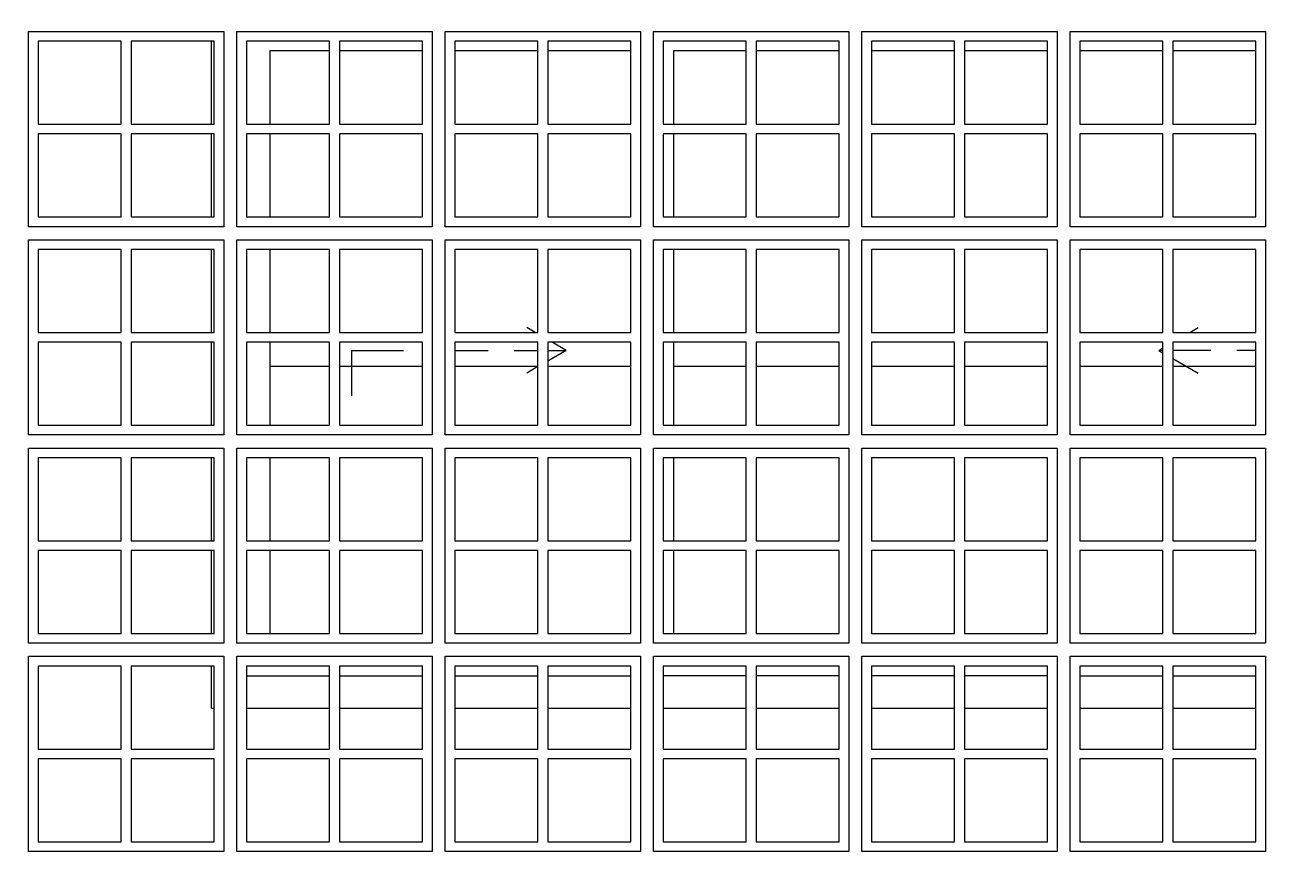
# Model space of a CAD drawing. Header units: metres. Extents: x -77 to 95, y 0 to 9.
# Drawn here: x -11.598 to -9.683, y 0.97 to 2.25 of the extents above; entities that cross this region are included whole.
import ezdxf

# ---------------------------------------------------------------- set-up
doc = ezdxf.new("R2010")
doc.units = ezdxf.units.M
doc.header["$MEASUREMENT"] = 0
doc.layers.add('COTAS EXECUTIVO.EXEC', color=7, linetype='Continuous')
for name, color, linetype, lineweight, true_color in [('COTAS EXECUTIVO.EXEC_Caneta_No__25', 7, 'Continuous', 13, 0x982312), ('Janelas Archicad_Caneta_No__9', 7, 'Continuous', 5, 0x020202), ('Janelas Archicad_Caneta_No__97', 7, 'Continuous', 5, 0x6b6b6b)]:
    doc.layers.add(name, color=color, linetype=linetype, lineweight=lineweight, true_color=true_color)
doc.layers.add('Janelas Archicad_Caneta_No__241', color=7, linetype='Continuous', lineweight=13)
doc.layers.add('Janelas Archicad_Caneta_No__43', color=44, linetype='Continuous', lineweight=0)
doc.styles.add('ESTILO_GERADO_1', font='arial.ttf')
doc.dimstyles.new('ESTILO_GERADO__4', dxfattribs={"dimtxt": 0.1, "dimasz": 0.0475, "dimexe": 0.18, "dimexo": 0.576106, "dimgap": 0, "dimtad": 1, "dimzin": 0, "dimdsep": 46, "dimtxsty": 'ESTILO_GERADO_1', "dimblk": 'ARROWHEAD_11', "dimblk1": 'ARROWHEAD_11', "dimblk2": 'ARROWHEAD_11', "dimcen": 0.09, "dimclrd": 256, "dimclre": 256, "dimclrt": 256, "dimadec": 0, "dimazin": 0, "dimtfac": 1, "dimtdec": 4, "dimtmove": 0, "dimatfit": 3, "dimfxl": 0, "dimtolj": 1, "dimtzin": 0, "dimarcsym": 0})

# ---------------------------------------------------------------- blocks, each defined once
blk = doc.blocks.new('*D12', base_point=(-62.4632, 0))
at = {"layer": 'COTAS EXECUTIVO.EXEC_Caneta_No__25', "linetype": 'Continuous', "lineweight": 13, "true_color": 0x982312}
for points in [[(-1.472, 3.25), (-1.4711, 3.2452), (-1.4684, 3.2412), (-1.4643, 3.2385), (-1.4595, 3.2375), (-1.4547, 3.2385), (-1.4507, 3.2412), (-1.448, 3.2452), (-1.447, 3.25), (-1.448, 3.2548), (-1.4507, 3.2588), (-1.4547, 3.2615), (-1.4595, 3.2625), (-1.4643, 3.2615), (-1.4684, 3.2588), (-1.4711, 3.2548)], [(-1.472, -0.015), (-1.4711, -0.0198), (-1.4684, -0.0238), (-1.4643, -0.0265), (-1.4595, -0.0275), (-1.4547, -0.0265), (-1.4507, -0.0238), (-1.448, -0.0198), (-1.447, -0.015), (-1.448, -0.0102), (-1.4507, -0.0062), (-1.4547, -0.0035), (-1.4595, -0.0025), (-1.4643, -0.0035), (-1.4684, -0.0062), (-1.4711, -0.0102)]]:
    blk.add_hatch(color=24, dxfattribs=at).paths.add_polyline_path(points)
at = {"layer": 'COTAS EXECUTIVO.EXEC_Caneta_No__25', "color": 24, "linetype": 'Continuous', "lineweight": 13, "true_color": 0x982312}
for p, q in [((-1.472, 3.25), (-2.0356, 3.25)), ((-1.4595, -0.0025), (-1.4595, 3.2375)), ((-1.4126, 3.25), (-1.447, 3.25)), ((-1.472, -0.015), (-2.0356, -0.015)), ((-1.4126, -0.015), (-1.447, -0.015)), ((-1.4595, -0.04), (-1.4595, -0.0275))]:
    blk.add_line(p, q, dxfattribs=at)
for centre in [(-1.4595, 3.25), (-1.4595, -0.015)]:
    blk.add_circle(centre, 0.0125, dxfattribs=at)
at = {"layer": 'COTAS EXECUTIVO.EXEC_Caneta_No__25', "color": 24, "lineweight": 13, "true_color": 0x982312, "insert": (-1.4795, 1.484), "char_height": 0.1, "attachment_point": 7, "rotation": 90, "style": 'ESTILO_GERADO_1'}
blk.add_mtext('\\A1;{\\pql;\\fArial|b0|i0|c0|p0;\\W1.000000;3,26}', dxfattribs=at)
blk = doc.blocks.new('ARROWHEAD_11')
at = {"color": 0, "linetype": 'Continuous', "lineweight": 0}
blk.add_line((0, 0), (-1, 0), dxfattribs=at)
at = {"color": 0, "linetype": 'Continuous', "lineweight": 0, "const_width": 0.25, "flags": 128}
blk.add_lwpolyline([(-0.125, 0, 1), (0.125, 0, 1)], format="xyb", close=True, dxfattribs=at)

msp = doc.modelspace()

# ---------------------------------------------------------------- linework, layer by layer
at = {"layer": 'Janelas Archicad_Caneta_No__241', "color": 7, "linetype": 'Continuous', "lineweight": 13}
for p, q in [((-11.3118, 2.0975), (-11.3118, 2.225)), ((-11.3118, 1.955), (-11.3118, 2.0825)), ((-11.3118, 1.7775), (-11.3118, 1.905)), ((-11.3118, 1.635), (-11.3118, 1.7625)), ((-11.3118, 1.4575), (-11.3118, 1.585)), ((-11.3118, 1.315), (-11.3118, 1.4425)), ((-11.3118, 1.2), (-11.3118, 1.265)), ((-11.3077, 1.2), (-11.3118, 1.2)), ((-11.1302, 1.2), (-11.2577, 1.2)), ((-10.9877, 1.2), (-11.1152, 1.2)), ((-10.8102, 1.2), (-10.9377, 1.2)), ((-10.6677, 1.2), (-10.7952, 1.2)), ((-10.4902, 1.2), (-10.6177, 1.2)), ((-10.3477, 1.2), (-10.4752, 1.2)), ((-10.1702, 1.2), (-10.2977, 1.2)), ((-10.0277, 1.2), (-10.1552, 1.2)), ((-9.8502, 1.2), (-9.9777, 1.2)), ((-9.7077, 1.2), (-9.8352, 1.2))]:
    msp.add_line(p, q, dxfattribs=at)
at = {"layer": 'Janelas Archicad_Caneta_No__43', "color": 44, "linetype": 'Continuous', "lineweight": 0}
for p, q in [((-11.5927, 1.94), (-11.5927, 2.24)), ((-11.5927, 2.24), (-11.2927, 2.24)), ((-11.4502, 2.225), (-11.5777, 2.225)), ((-11.5777, 2.225), (-11.5777, 2.0975)), ((-11.4502, 2.0975), (-11.4502, 2.225)), ((-11.3077, 2.225), (-11.4352, 2.225)), ((-11.4352, 2.225), (-11.4352, 2.0975)), ((-11.3077, 2.0975), (-11.3077, 2.225)), ((-11.2927, 2.24), (-11.2927, 1.94)), ((-11.2727, 1.94), (-11.2727, 2.24)), ((-11.2727, 2.24), (-10.9727, 2.24)), ((-11.1302, 2.225), (-11.2577, 2.225)), ((-11.2577, 2.225), (-11.2577, 2.0975)), ((-11.1302, 2.0975), (-11.1302, 2.225)), ((-10.9877, 2.225), (-11.1152, 2.225)), ((-11.1152, 2.225), (-11.1152, 2.0975)), ((-10.9877, 2.0975), (-10.9877, 2.225)), ((-10.9727, 2.24), (-10.9727, 1.94)), ((-10.9527, 1.94), (-10.9527, 2.24)), ((-10.9527, 2.24), (-10.6527, 2.24)), ((-10.8102, 2.225), (-10.9377, 2.225)), ((-10.9377, 2.225), (-10.9377, 2.0975)), ((-10.8102, 2.0975), (-10.8102, 2.225)), ((-10.6677, 2.225), (-10.7952, 2.225)), ((-10.7952, 2.225), (-10.7952, 2.0975)), ((-10.6677, 2.0975), (-10.6677, 2.225)), ((-10.6527, 2.24), (-10.6527, 1.94)), ((-10.6327, 1.94), (-10.6327, 2.24)), ((-10.6327, 2.24), (-10.3327, 2.24)), ((-10.4902, 2.225), (-10.6177, 2.225)), ((-10.6177, 2.225), (-10.6177, 2.0975)), ((-10.4902, 2.0975), (-10.4902, 2.225)), ((-10.3477, 2.225), (-10.4752, 2.225)), ((-10.4752, 2.225), (-10.4752, 2.0975)), ((-10.3477, 2.0975), (-10.3477, 2.225)), ((-10.3327, 2.24), (-10.3327, 1.94)), ((-10.3127, 1.94), (-10.3127, 2.24)), ((-10.3127, 2.24), (-10.0127, 2.24)), ((-10.1702, 2.225), (-10.2977, 2.225)), ((-10.2977, 2.225), (-10.2977, 2.0975)), ((-10.1702, 2.0975), (-10.1702, 2.225)), ((-10.0277, 2.225), (-10.1552, 2.225)), ((-10.1552, 2.225), (-10.1552, 2.0975)), ((-10.0277, 2.0975), (-10.0277, 2.225)), ((-10.0127, 2.24), (-10.0127, 1.94)), ((-9.9927, 1.94), (-9.9927, 2.24)), ((-9.9927, 2.24), (-9.6927, 2.24)), ((-9.8502, 2.225), (-9.9777, 2.225)), ((-9.9777, 2.225), (-9.9777, 2.0975)), ((-9.8502, 2.0975), (-9.8502, 2.225)), ((-9.7077, 2.225), (-9.8352, 2.225)), ((-9.8352, 2.225), (-9.8352, 2.0975)), ((-9.7077, 2.0975), (-9.7077, 2.225)), ((-9.6927, 2.24), (-9.6927, 1.94)), ((-11.5777, 2.0975), (-11.4502, 2.0975)), ((-11.4352, 2.0975), (-11.3077, 2.0975)), ((-11.2577, 2.0975), (-11.1302, 2.0975)), ((-11.1152, 2.0975), (-10.9877, 2.0975)), ((-10.9377, 2.0975), (-10.8102, 2.0975)), ((-10.7952, 2.0975), (-10.6677, 2.0975)), ((-10.6177, 2.0975), (-10.4902, 2.0975)), ((-10.4752, 2.0975), (-10.3477, 2.0975)), ((-10.2977, 2.0975), (-10.1702, 2.0975)), ((-10.1552, 2.0975), (-10.0277, 2.0975)), ((-9.9777, 2.0975), (-9.8502, 2.0975)), ((-9.8352, 2.0975), (-9.7077, 2.0975)), ((-11.4502, 2.0825), (-11.5777, 2.0825)), ((-11.5777, 2.0825), (-11.5777, 1.955)), ((-11.4502, 1.955), (-11.4502, 2.0825)), ((-11.3077, 2.0825), (-11.4352, 2.0825)), ((-11.4352, 2.0825), (-11.4352, 1.955)), ((-11.3077, 1.955), (-11.3077, 2.0825)), ((-11.1302, 2.0825), (-11.2577, 2.0825)), ((-11.2577, 2.0825), (-11.2577, 1.955)), ((-11.1302, 1.955), (-11.1302, 2.0825)), ((-10.9877, 2.0825), (-11.1152, 2.0825)), ((-11.1152, 2.0825), (-11.1152, 1.955)), ((-10.9877, 1.955), (-10.9877, 2.0825)), ((-10.8102, 2.0825), (-10.9377, 2.0825)), ((-10.9377, 2.0825), (-10.9377, 1.955)), ((-10.8102, 1.955), (-10.8102, 2.0825)), ((-10.6677, 2.0825), (-10.7952, 2.0825)), ((-10.7952, 2.0825), (-10.7952, 1.955)), ((-10.6677, 1.955), (-10.6677, 2.0825)), ((-10.4902, 2.0825), (-10.6177, 2.0825)), ((-10.6177, 2.0825), (-10.6177, 1.955)), ((-10.4902, 1.955), (-10.4902, 2.0825)), ((-10.3477, 2.0825), (-10.4752, 2.0825)), ((-10.4752, 2.0825), (-10.4752, 1.955)), ((-10.3477, 1.955), (-10.3477, 2.0825)), ((-10.1702, 2.0825), (-10.2977, 2.0825)), ((-10.2977, 2.0825), (-10.2977, 1.955)), ((-10.1702, 1.955), (-10.1702, 2.0825)), ((-10.0277, 2.0825), (-10.1552, 2.0825)), ((-10.1552, 2.0825), (-10.1552, 1.955)), ((-10.0277, 1.955), (-10.0277, 2.0825)), ((-9.8502, 2.0825), (-9.9777, 2.0825)), ((-9.9777, 2.0825), (-9.9777, 1.955)), ((-9.8502, 1.955), (-9.8502, 2.0825)), ((-9.7077, 2.0825), (-9.8352, 2.0825)), ((-9.8352, 2.0825), (-9.8352, 1.955)), ((-9.7077, 1.955), (-9.7077, 2.0825)), ((-11.5777, 1.955), (-11.4502, 1.955)), ((-11.4352, 1.955), (-11.3077, 1.955)), ((-11.2577, 1.955), (-11.1302, 1.955)), ((-11.1152, 1.955), (-10.9877, 1.955)), ((-10.9377, 1.955), (-10.8102, 1.955)), ((-10.7952, 1.955), (-10.6677, 1.955)), ((-10.6177, 1.955), (-10.4902, 1.955)), ((-10.4752, 1.955), (-10.3477, 1.955)), ((-10.2977, 1.955), (-10.1702, 1.955)), ((-10.1552, 1.955), (-10.0277, 1.955)), ((-9.9777, 1.955), (-9.8502, 1.955)), ((-9.8352, 1.955), (-9.7077, 1.955)), ((-11.2927, 1.94), (-11.5927, 1.94)), ((-10.9727, 1.94), (-11.2727, 1.94)), ((-10.6527, 1.94), (-10.9527, 1.94)), ((-10.3327, 1.94), (-10.6327, 1.94)), ((-10.0127, 1.94), (-10.3127, 1.94)), ((-9.6927, 1.94), (-9.9927, 1.94)), ((-11.5927, 1.62), (-11.5927, 1.92)), ((-11.5927, 1.92), (-11.2927, 1.92)), ((-11.2927, 1.92), (-11.2927, 1.62)), ((-11.2727, 1.62), (-11.2727, 1.92)), ((-11.2727, 1.92), (-10.9727, 1.92)), ((-10.9727, 1.92), (-10.9727, 1.62)), ((-10.9527, 1.62), (-10.9527, 1.92)), ((-10.9527, 1.92), (-10.6527, 1.92)), ((-10.6527, 1.92), (-10.6527, 1.62)), ((-10.6327, 1.62), (-10.6327, 1.92)), ((-10.6327, 1.92), (-10.3327, 1.92)), ((-10.3327, 1.92), (-10.3327, 1.62)), ((-10.3127, 1.62), (-10.3127, 1.92)), ((-10.3127, 1.92), (-10.0127, 1.92)), ((-10.0127, 1.92), (-10.0127, 1.62)), ((-9.9927, 1.62), (-9.9927, 1.92)), ((-9.9927, 1.92), (-9.6927, 1.92)), ((-9.6927, 1.92), (-9.6927, 1.62)), ((-11.4502, 1.905), (-11.5777, 1.905)), ((-11.5777, 1.905), (-11.5777, 1.7775)), ((-11.4502, 1.7775), (-11.4502, 1.905)), ((-11.3077, 1.905), (-11.4352, 1.905)), ((-11.4352, 1.905), (-11.4352, 1.7775)), ((-11.3077, 1.7775), (-11.3077, 1.905)), ((-11.1302, 1.905), (-11.2577, 1.905)), ((-11.2577, 1.905), (-11.2577, 1.7775)), ((-11.1302, 1.7775), (-11.1302, 1.905)), ((-10.9877, 1.905), (-11.1152, 1.905)), ((-11.1152, 1.905), (-11.1152, 1.7775)), ((-10.9877, 1.7775), (-10.9877, 1.905)), ((-10.8102, 1.905), (-10.9377, 1.905)), ((-10.9377, 1.905), (-10.9377, 1.7775)), ((-10.8102, 1.7775), (-10.8102, 1.905)), ((-10.6677, 1.905), (-10.7952, 1.905)), ((-10.7952, 1.905), (-10.7952, 1.7775)), ((-10.6677, 1.7775), (-10.6677, 1.905)), ((-10.4902, 1.905), (-10.6177, 1.905)), ((-10.6177, 1.905), (-10.6177, 1.7775)), ((-10.4902, 1.7775), (-10.4902, 1.905)), ((-10.3477, 1.905), (-10.4752, 1.905)), ((-10.4752, 1.905), (-10.4752, 1.7775)), ((-10.3477, 1.7775), (-10.3477, 1.905)), ((-10.1702, 1.905), (-10.2977, 1.905)), ((-10.2977, 1.905), (-10.2977, 1.7775)), ((-10.1702, 1.7775), (-10.1702, 1.905)), ((-10.0277, 1.905), (-10.1552, 1.905)), ((-10.1552, 1.905), (-10.1552, 1.7775)), ((-10.0277, 1.7775), (-10.0277, 1.905)), ((-9.8502, 1.905), (-9.9777, 1.905)), ((-9.9777, 1.905), (-9.9777, 1.7775)), ((-9.8502, 1.7775), (-9.8502, 1.905)), ((-9.7077, 1.905), (-9.8352, 1.905)), ((-9.8352, 1.905), (-9.8352, 1.7775)), ((-9.7077, 1.7775), (-9.7077, 1.905)), ((-11.5777, 1.7775), (-11.4502, 1.7775)), ((-11.4502, 1.7625), (-11.5777, 1.7625)), ((-11.5777, 1.7625), (-11.5777, 1.635)), ((-11.4502, 1.635), (-11.4502, 1.7625)), ((-11.4352, 1.7775), (-11.3077, 1.7775)), ((-11.3077, 1.7625), (-11.4352, 1.7625)), ((-11.4352, 1.7625), (-11.4352, 1.635)), ((-11.3077, 1.635), (-11.3077, 1.7625)), ((-11.2577, 1.7775), (-11.1302, 1.7775)), ((-11.1302, 1.7625), (-11.2577, 1.7625)), ((-11.2577, 1.7625), (-11.2577, 1.635)), ((-11.1302, 1.635), (-11.1302, 1.7625)), ((-11.1152, 1.7775), (-10.9877, 1.7775)), ((-10.9877, 1.7625), (-11.1152, 1.7625)), ((-11.1152, 1.7625), (-11.1152, 1.635)), ((-10.9877, 1.635), (-10.9877, 1.7625)), ((-10.9377, 1.7775), (-10.8102, 1.7775)), ((-10.8102, 1.7625), (-10.9377, 1.7625)), ((-10.9377, 1.7625), (-10.9377, 1.635)), ((-10.8102, 1.635), (-10.8102, 1.7625)), ((-10.7952, 1.7775), (-10.6677, 1.7775)), ((-10.6677, 1.7625), (-10.7952, 1.7625)), ((-10.7952, 1.7625), (-10.7952, 1.635)), ((-10.6677, 1.635), (-10.6677, 1.7625)), ((-10.6177, 1.7775), (-10.4902, 1.7775)), ((-10.4902, 1.7625), (-10.6177, 1.7625)), ((-10.6177, 1.7625), (-10.6177, 1.635)), ((-10.4902, 1.635), (-10.4902, 1.7625)), ((-10.4752, 1.7775), (-10.3477, 1.7775)), ((-10.3477, 1.7625), (-10.4752, 1.7625)), ((-10.4752, 1.7625), (-10.4752, 1.635)), ((-10.3477, 1.635), (-10.3477, 1.7625)), ((-10.2977, 1.7775), (-10.1702, 1.7775)), ((-10.1702, 1.7625), (-10.2977, 1.7625)), ((-10.2977, 1.7625), (-10.2977, 1.635)), ((-10.1702, 1.635), (-10.1702, 1.7625)), ((-10.1552, 1.7775), (-10.0277, 1.7775)), ((-10.0277, 1.7625), (-10.1552, 1.7625)), ((-10.1552, 1.7625), (-10.1552, 1.635)), ((-10.0277, 1.635), (-10.0277, 1.7625)), ((-9.9777, 1.7775), (-9.8502, 1.7775)), ((-9.8502, 1.7625), (-9.9777, 1.7625)), ((-9.9777, 1.7625), (-9.9777, 1.635)), ((-9.8502, 1.635), (-9.8502, 1.7625)), ((-9.8352, 1.7775), (-9.7077, 1.7775)), ((-9.7077, 1.7625), (-9.8352, 1.7625)), ((-9.8352, 1.7625), (-9.8352, 1.635)), ((-9.7077, 1.635), (-9.7077, 1.7625)), ((-11.5777, 1.635), (-11.4502, 1.635)), ((-11.4352, 1.635), (-11.3077, 1.635)), ((-11.2577, 1.635), (-11.1302, 1.635)), ((-11.1152, 1.635), (-10.9877, 1.635)), ((-10.9377, 1.635), (-10.8102, 1.635)), ((-10.7952, 1.635), (-10.6677, 1.635)), ((-10.6177, 1.635), (-10.4902, 1.635)), ((-10.4752, 1.635), (-10.3477, 1.635)), ((-10.2977, 1.635), (-10.1702, 1.635)), ((-10.1552, 1.635), (-10.0277, 1.635)), ((-9.9777, 1.635), (-9.8502, 1.635)), ((-9.8352, 1.635), (-9.7077, 1.635)), ((-11.2927, 1.62), (-11.5927, 1.62)), ((-10.9727, 1.62), (-11.2727, 1.62)), ((-10.6527, 1.62), (-10.9527, 1.62)), ((-10.3327, 1.62), (-10.6327, 1.62)), ((-10.0127, 1.62), (-10.3127, 1.62)), ((-9.6927, 1.62), (-9.9927, 1.62)), ((-11.5927, 1.3), (-11.5927, 1.6)), ((-11.5927, 1.6), (-11.2927, 1.6)), ((-11.2927, 1.6), (-11.2927, 1.3)), ((-11.2727, 1.3), (-11.2727, 1.6)), ((-11.2727, 1.6), (-10.9727, 1.6)), ((-10.9727, 1.6), (-10.9727, 1.3)), ((-10.9527, 1.3), (-10.9527, 1.6)), ((-10.9527, 1.6), (-10.6527, 1.6)), ((-10.6527, 1.6), (-10.6527, 1.3)), ((-10.6327, 1.3), (-10.6327, 1.6)), ((-10.6327, 1.6), (-10.3327, 1.6)), ((-10.3327, 1.6), (-10.3327, 1.3)), ((-10.3127, 1.3), (-10.3127, 1.6)), ((-10.3127, 1.6), (-10.0127, 1.6)), ((-10.0127, 1.6), (-10.0127, 1.3)), ((-9.9927, 1.3), (-9.9927, 1.6)), ((-9.9927, 1.6), (-9.6927, 1.6)), ((-9.6927, 1.6), (-9.6927, 1.3)), ((-11.4502, 1.585), (-11.5777, 1.585)), ((-11.5777, 1.585), (-11.5777, 1.4575)), ((-11.4502, 1.4575), (-11.4502, 1.585)), ((-11.3077, 1.585), (-11.4352, 1.585)), ((-11.4352, 1.585), (-11.4352, 1.4575)), ((-11.3077, 1.4575), (-11.3077, 1.585)), ((-11.1302, 1.585), (-11.2577, 1.585)), ((-11.2577, 1.585), (-11.2577, 1.4575)), ((-11.1302, 1.4575), (-11.1302, 1.585)), ((-10.9877, 1.585), (-11.1152, 1.585)), ((-11.1152, 1.585), (-11.1152, 1.4575)), ((-10.9877, 1.4575), (-10.9877, 1.585)), ((-10.8102, 1.585), (-10.9377, 1.585)), ((-10.9377, 1.585), (-10.9377, 1.4575)), ((-10.8102, 1.4575), (-10.8102, 1.585)), ((-10.6677, 1.585), (-10.7952, 1.585)), ((-10.7952, 1.585), (-10.7952, 1.4575)), ((-10.6677, 1.4575), (-10.6677, 1.585)), ((-10.4902, 1.585), (-10.6177, 1.585)), ((-10.6177, 1.585), (-10.6177, 1.4575)), ((-10.4902, 1.4575), (-10.4902, 1.585)), ((-10.3477, 1.585), (-10.4752, 1.585)), ((-10.4752, 1.585), (-10.4752, 1.4575)), ((-10.3477, 1.4575), (-10.3477, 1.585)), ((-10.1702, 1.585), (-10.2977, 1.585)), ((-10.2977, 1.585), (-10.2977, 1.4575)), ((-10.1702, 1.4575), (-10.1702, 1.585)), ((-10.0277, 1.585), (-10.1552, 1.585)), ((-10.1552, 1.585), (-10.1552, 1.4575)), ((-10.0277, 1.4575), (-10.0277, 1.585)), ((-9.8502, 1.585), (-9.9777, 1.585)), ((-9.9777, 1.585), (-9.9777, 1.4575)), ((-9.8502, 1.4575), (-9.8502, 1.585)), ((-9.7077, 1.585), (-9.8352, 1.585)), ((-9.8352, 1.585), (-9.8352, 1.4575)), ((-9.7077, 1.4575), (-9.7077, 1.585)), ((-11.5777, 1.4575), (-11.4502, 1.4575)), ((-11.4352, 1.4575), (-11.3077, 1.4575)), ((-11.2577, 1.4575), (-11.1302, 1.4575)), ((-11.1152, 1.4575), (-10.9877, 1.4575)), ((-10.9377, 1.4575), (-10.8102, 1.4575)), ((-10.7952, 1.4575), (-10.6677, 1.4575)), ((-10.6177, 1.4575), (-10.4902, 1.4575)), ((-10.4752, 1.4575), (-10.3477, 1.4575)), ((-10.2977, 1.4575), (-10.1702, 1.4575)), ((-10.1552, 1.4575), (-10.0277, 1.4575)), ((-9.9777, 1.4575), (-9.8502, 1.4575)), ((-9.8352, 1.4575), (-9.7077, 1.4575)), ((-11.4502, 1.4425), (-11.5777, 1.4425)), ((-11.5777, 1.4425), (-11.5777, 1.315)), ((-11.4502, 1.315), (-11.4502, 1.4425)), ((-11.3077, 1.4425), (-11.4352, 1.4425)), ((-11.4352, 1.4425), (-11.4352, 1.315)), ((-11.3077, 1.315), (-11.3077, 1.4425)), ((-11.1302, 1.4425), (-11.2577, 1.4425)), ((-11.2577, 1.4425), (-11.2577, 1.315)), ((-11.1302, 1.315), (-11.1302, 1.4425)), ((-10.9877, 1.4425), (-11.1152, 1.4425)), ((-11.1152, 1.4425), (-11.1152, 1.315)), ((-10.9877, 1.315), (-10.9877, 1.4425)), ((-10.8102, 1.4425), (-10.9377, 1.4425)), ((-10.9377, 1.4425), (-10.9377, 1.315)), ((-10.8102, 1.315), (-10.8102, 1.4425)), ((-10.6677, 1.4425), (-10.7952, 1.4425)), ((-10.7952, 1.4425), (-10.7952, 1.315)), ((-10.6677, 1.315), (-10.6677, 1.4425)), ((-10.4902, 1.4425), (-10.6177, 1.4425)), ((-10.6177, 1.4425), (-10.6177, 1.315)), ((-10.4902, 1.315), (-10.4902, 1.4425)), ((-10.3477, 1.4425), (-10.4752, 1.4425)), ((-10.4752, 1.4425), (-10.4752, 1.315)), ((-10.3477, 1.315), (-10.3477, 1.4425)), ((-10.1702, 1.4425), (-10.2977, 1.4425)), ((-10.2977, 1.4425), (-10.2977, 1.315)), ((-10.1702, 1.315), (-10.1702, 1.4425)), ((-10.0277, 1.4425), (-10.1552, 1.4425)), ((-10.1552, 1.4425), (-10.1552, 1.315)), ((-10.0277, 1.315), (-10.0277, 1.4425)), ((-9.8502, 1.4425), (-9.9777, 1.4425)), ((-9.9777, 1.4425), (-9.9777, 1.315)), ((-9.8502, 1.315), (-9.8502, 1.4425)), ((-9.7077, 1.4425), (-9.8352, 1.4425)), ((-9.8352, 1.4425), (-9.8352, 1.315)), ((-9.7077, 1.315), (-9.7077, 1.4425)), ((-11.5777, 1.315), (-11.4502, 1.315)), ((-11.4352, 1.315), (-11.3077, 1.315)), ((-11.2577, 1.315), (-11.1302, 1.315)), ((-11.1152, 1.315), (-10.9877, 1.315)), ((-10.9377, 1.315), (-10.8102, 1.315)), ((-10.7952, 1.315), (-10.6677, 1.315)), ((-10.6177, 1.315), (-10.4902, 1.315)), ((-10.4752, 1.315), (-10.3477, 1.315)), ((-10.2977, 1.315), (-10.1702, 1.315)), ((-10.1552, 1.315), (-10.0277, 1.315)), ((-9.9777, 1.315), (-9.8502, 1.315)), ((-9.8352, 1.315), (-9.7077, 1.315)), ((-11.2927, 1.3), (-11.5927, 1.3)), ((-10.9727, 1.3), (-11.2727, 1.3)), ((-10.6527, 1.3), (-10.9527, 1.3)), ((-10.3327, 1.3), (-10.6327, 1.3)), ((-10.0127, 1.3), (-10.3127, 1.3)), ((-9.6927, 1.3), (-9.9927, 1.3)), ((-11.5927, 0.98), (-11.5927, 1.28)), ((-11.5927, 1.28), (-11.2927, 1.28)), ((-11.4502, 1.265), (-11.5777, 1.265)), ((-11.5777, 1.265), (-11.5777, 1.1375)), ((-11.4502, 1.1375), (-11.4502, 1.265)), ((-11.3077, 1.265), (-11.4352, 1.265)), ((-11.4352, 1.265), (-11.4352, 1.1375)), ((-11.3077, 1.1375), (-11.3077, 1.265)), ((-11.2927, 1.28), (-11.2927, 0.98)), ((-11.2727, 0.98), (-11.2727, 1.28)), ((-11.2727, 1.28), (-10.9727, 1.28)), ((-11.1302, 1.265), (-11.2577, 1.265)), ((-11.2577, 1.265), (-11.2577, 1.1375)), ((-11.1302, 1.1375), (-11.1302, 1.265)), ((-10.9877, 1.265), (-11.1152, 1.265)), ((-11.1152, 1.265), (-11.1152, 1.1375)), ((-10.9877, 1.1375), (-10.9877, 1.265)), ((-10.9727, 1.28), (-10.9727, 0.98)), ((-10.9527, 0.98), (-10.9527, 1.28)), ((-10.9527, 1.28), (-10.6527, 1.28)), ((-10.8102, 1.265), (-10.9377, 1.265)), ((-10.9377, 1.265), (-10.9377, 1.1375)), ((-10.8102, 1.1375), (-10.8102, 1.265)), ((-10.6677, 1.265), (-10.7952, 1.265)), ((-10.7952, 1.265), (-10.7952, 1.1375)), ((-10.6677, 1.1375), (-10.6677, 1.265)), ((-10.6527, 1.28), (-10.6527, 0.98)), ((-10.6327, 0.98), (-10.6327, 1.28)), ((-10.6327, 1.28), (-10.3327, 1.28)), ((-10.4902, 1.265), (-10.6177, 1.265)), ((-10.6177, 1.265), (-10.6177, 1.1375)), ((-10.4902, 1.1375), (-10.4902, 1.265)), ((-10.3477, 1.265), (-10.4752, 1.265)), ((-10.4752, 1.265), (-10.4752, 1.1375)), ((-10.3477, 1.1375), (-10.3477, 1.265)), ((-10.3327, 1.28), (-10.3327, 0.98)), ((-10.3127, 0.98), (-10.3127, 1.28)), ((-10.3127, 1.28), (-10.0127, 1.28)), ((-10.1702, 1.265), (-10.2977, 1.265)), ((-10.2977, 1.265), (-10.2977, 1.1375)), ((-10.1702, 1.1375), (-10.1702, 1.265)), ((-10.0277, 1.265), (-10.1552, 1.265)), ((-10.1552, 1.265), (-10.1552, 1.1375)), ((-10.0277, 1.1375), (-10.0277, 1.265)), ((-10.0127, 1.28), (-10.0127, 0.98)), ((-9.9927, 0.98), (-9.9927, 1.28)), ((-9.9927, 1.28), (-9.6927, 1.28)), ((-9.8502, 1.265), (-9.9777, 1.265)), ((-9.9777, 1.265), (-9.9777, 1.1375)), ((-9.8502, 1.1375), (-9.8502, 1.265)), ((-9.7077, 1.265), (-9.8352, 1.265)), ((-9.8352, 1.265), (-9.8352, 1.1375)), ((-9.7077, 1.1375), (-9.7077, 1.265)), ((-9.6927, 1.28), (-9.6927, 0.98)), ((-11.5777, 1.1375), (-11.4502, 1.1375)), ((-11.4352, 1.1375), (-11.3077, 1.1375)), ((-11.2577, 1.1375), (-11.1302, 1.1375)), ((-11.1152, 1.1375), (-10.9877, 1.1375)), ((-10.9377, 1.1375), (-10.8102, 1.1375)), ((-10.7952, 1.1375), (-10.6677, 1.1375)), ((-10.6177, 1.1375), (-10.4902, 1.1375)), ((-10.4752, 1.1375), (-10.3477, 1.1375)), ((-10.2977, 1.1375), (-10.1702, 1.1375)), ((-10.1552, 1.1375), (-10.0277, 1.1375)), ((-9.9777, 1.1375), (-9.8502, 1.1375)), ((-9.8352, 1.1375), (-9.7077, 1.1375)), ((-11.4502, 1.1225), (-11.5777, 1.1225)), ((-11.5777, 1.1225), (-11.5777, 0.995)), ((-11.4502, 0.995), (-11.4502, 1.1225)), ((-11.3077, 1.1225), (-11.4352, 1.1225)), ((-11.4352, 1.1225), (-11.4352, 0.995)), ((-11.3077, 0.995), (-11.3077, 1.1225)), ((-11.1302, 1.1225), (-11.2577, 1.1225)), ((-11.2577, 1.1225), (-11.2577, 0.995)), ((-11.1302, 0.995), (-11.1302, 1.1225)), ((-10.9877, 1.1225), (-11.1152, 1.1225)), ((-11.1152, 1.1225), (-11.1152, 0.995)), ((-10.9877, 0.995), (-10.9877, 1.1225)), ((-10.8102, 1.1225), (-10.9377, 1.1225)), ((-10.9377, 1.1225), (-10.9377, 0.995)), ((-10.8102, 0.995), (-10.8102, 1.1225)), ((-10.6677, 1.1225), (-10.7952, 1.1225)), ((-10.7952, 1.1225), (-10.7952, 0.995)), ((-10.6677, 0.995), (-10.6677, 1.1225)), ((-10.4902, 1.1225), (-10.6177, 1.1225)), ((-10.6177, 1.1225), (-10.6177, 0.995)), ((-10.4902, 0.995), (-10.4902, 1.1225)), ((-10.3477, 1.1225), (-10.4752, 1.1225)), ((-10.4752, 1.1225), (-10.4752, 0.995)), ((-10.3477, 0.995), (-10.3477, 1.1225)), ((-10.1702, 1.1225), (-10.2977, 1.1225)), ((-10.2977, 1.1225), (-10.2977, 0.995)), ((-10.1702, 0.995), (-10.1702, 1.1225)), ((-10.0277, 1.1225), (-10.1552, 1.1225)), ((-10.1552, 1.1225), (-10.1552, 0.995)), ((-10.0277, 0.995), (-10.0277, 1.1225)), ((-9.8502, 1.1225), (-9.9777, 1.1225)), ((-9.9777, 1.1225), (-9.9777, 0.995)), ((-9.8502, 0.995), (-9.8502, 1.1225)), ((-9.7077, 1.1225), (-9.8352, 1.1225)), ((-9.8352, 1.1225), (-9.8352, 0.995)), ((-9.7077, 0.995), (-9.7077, 1.1225)), ((-11.2927, 0.98), (-11.5927, 0.98)), ((-11.5777, 0.995), (-11.4502, 0.995)), ((-11.4352, 0.995), (-11.3077, 0.995)), ((-10.9727, 0.98), (-11.2727, 0.98)), ((-11.2577, 0.995), (-11.1302, 0.995)), ((-11.1152, 0.995), (-10.9877, 0.995)), ((-10.6527, 0.98), (-10.9527, 0.98)), ((-10.9377, 0.995), (-10.8102, 0.995)), ((-10.7952, 0.995), (-10.6677, 0.995)), ((-10.3327, 0.98), (-10.6327, 0.98)), ((-10.6177, 0.995), (-10.4902, 0.995)), ((-10.4752, 0.995), (-10.3477, 0.995)), ((-10.0127, 0.98), (-10.3127, 0.98)), ((-10.2977, 0.995), (-10.1702, 0.995)), ((-10.1552, 0.995), (-10.0277, 0.995)), ((-9.6927, 0.98), (-9.9927, 0.98)), ((-9.9777, 0.995), (-9.8502, 0.995)), ((-9.8352, 0.995), (-9.7077, 0.995))]:
    msp.add_line(p, q, dxfattribs=at)
at = {"layer": 'Janelas Archicad_Caneta_No__9', "color": 18, "linetype": 'Continuous', "lineweight": 5, "true_color": 0x020202}
for p, q in [((-11.2218, 2.21), (-11.2218, 2.0975)), ((-11.1302, 2.21), (-11.2218, 2.21)), ((-10.9877, 2.21), (-11.1152, 2.21)), ((-10.8102, 2.21), (-10.9377, 2.21)), ((-10.6677, 2.21), (-10.7952, 2.21)), ((-10.6018, 2.21), (-10.6018, 2.0975)), ((-10.4902, 2.21), (-10.6018, 2.21)), ((-10.3477, 2.21), (-10.4752, 2.21)), ((-10.1702, 2.21), (-10.2977, 2.21)), ((-10.0277, 2.21), (-10.1552, 2.21)), ((-9.8502, 2.21), (-9.9777, 2.21)), ((-9.7077, 2.21), (-9.8352, 2.21)), ((-11.2218, 2.0825), (-11.2218, 1.955)), ((-10.6018, 2.0825), (-10.6018, 1.955)), ((-11.2218, 1.905), (-11.2218, 1.7775)), ((-10.6018, 1.905), (-10.6018, 1.7775)), ((-11.2218, 1.7625), (-11.2218, 1.635)), ((-10.6018, 1.7625), (-10.6018, 1.635)), ((-11.1302, 1.725), (-11.2218, 1.725)), ((-10.9877, 1.725), (-11.1152, 1.725)), ((-10.8102, 1.725), (-10.9377, 1.725)), ((-10.6677, 1.725), (-10.7952, 1.725)), ((-10.4902, 1.725), (-10.6018, 1.725)), ((-10.3477, 1.725), (-10.4752, 1.725)), ((-10.1702, 1.725), (-10.2977, 1.725)), ((-10.0277, 1.725), (-10.1552, 1.725)), ((-9.8502, 1.725), (-9.9777, 1.725)), ((-9.7077, 1.725), (-9.8352, 1.725)), ((-11.2218, 1.585), (-11.2218, 1.4575)), ((-10.6018, 1.585), (-10.6018, 1.4575)), ((-11.2218, 1.4425), (-11.2218, 1.315)), ((-10.6018, 1.4425), (-10.6018, 1.315)), ((-11.2577, 1.25), (-11.1302, 1.25)), ((-11.1152, 1.25), (-10.9877, 1.25)), ((-10.9377, 1.25), (-10.8102, 1.25)), ((-10.7952, 1.25), (-10.6677, 1.25)), ((-10.4902, 1.25), (-10.6177, 1.25)), ((-10.3477, 1.25), (-10.4752, 1.25)), ((-10.1702, 1.25), (-10.2977, 1.25)), ((-10.0277, 1.25), (-10.1552, 1.25)), ((-9.9777, 1.25), (-9.8502, 1.25)), ((-9.8352, 1.25), (-9.7077, 1.25))]:
    msp.add_line(p, q, dxfattribs=at)
at = {"layer": 'Janelas Archicad_Caneta_No__97', "color": 251, "linetype": 'Continuous', "lineweight": 5, "true_color": 0x6b6b6b}
for p, q in [((-10.8145, 1.7775), (-10.8274, 1.785)), ((-9.8092, 1.7775), (-9.7962, 1.785)), ((-10.7668, 1.75), (-10.7885, 1.7625)), ((-11.0968, 1.75), (-11.0168, 1.75)), ((-11.0968, 1.75), (-11.0968, 1.68)), ((-10.9377, 1.75), (-10.8868, 1.75)), ((-10.8468, 1.75), (-10.8102, 1.75)), ((-10.7952, 1.75), (-10.7668, 1.75)), ((-10.7668, 1.75), (-10.7952, 1.7336)), ((-9.8568, 1.75), (-9.8502, 1.7538)), ((-9.8502, 1.75), (-9.8568, 1.75)), ((-9.8568, 1.75), (-9.8502, 1.7462)), ((-9.7768, 1.75), (-9.8352, 1.75)), ((-9.7077, 1.75), (-9.7368, 1.75)), ((-10.8102, 1.725), (-10.8274, 1.715)), ((-9.8352, 1.7375), (-9.7962, 1.715))]:
    msp.add_line(p, q, dxfattribs=at)

# ---------------------------------------------------------------- dimensions: what is measured, and where the dimension line sits
at = {"layer": 'COTAS EXECUTIVO.EXEC', "color": 24, "linetype": 'Continuous', "lineweight": 13, "true_color": 0x982312}
dim = msp.add_linear_dim(base=(-1.4595136245, 3.249999991), p1=(-14.7616731409, -0.0150000072), p2=(-2.1626731337, 3.249999991), angle=90, dimstyle='ESTILO_GERADO__4', dxfattribs=at)
dim.commit()
dim.dimension.update_dxf_attribs({"geometry": '*D12', "text_midpoint": (-1.5295136248, 1.6134980066), "dimtype": 160, "text_rotation": 90})

doc.saveas('drawing.dxf')
